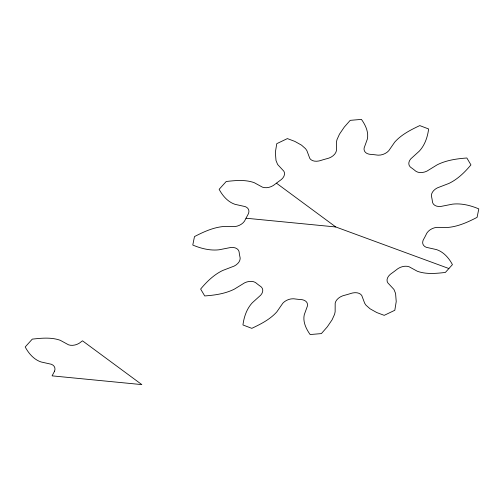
<?xml version="1.0" encoding="UTF-8"?>
<svg xmlns="http://www.w3.org/2000/svg" width="504" height="504" viewBox="0 0 504 504"><rect width="100%" height="100%" fill="white"/><g stroke="black" fill="none" stroke-linecap="round" stroke-linejoin="round"><path stroke-width="0.76" d="M246.028 218.219L244.516 221.13A10.042 6.76 -21.3 0 1 234.795 226.579L223.379 226.523C213.116 227.493 203.54 231.903 194.481 236.584L192.78 245.057C201.014 248.504 210.067 250.822 219.038 249.795L230.895 247.464A10.042 6.76 -21.3 0 1 238.915 251.181L239.135 252.126A101.934 68.601 -21.3 0 0 240.049 257.349L240.169 258.325A10.042 6.76 -21.3 0 1 234.165 266.087L222.667 270.497C213.904 274.693 206.791 281.667 200.636 289.057L204.719 295.942C214.83 295.212 225.2 293.731 234.354 289.145L244.648 282.82A10.042 6.76 -21.3 0 1 255.257 282.404L256.127 283.009A101.934 68.601 -21.3 0 0 260.644 286.455L261.437 287.116A10.042 6.76 -21.3 0 1 260.763 295.117L252.271 302.81C246.689 308.813 243.986 316.966 242.947 324.973L251.805 328.343C260.826 324.078 270.125 319.397 276.847 311.837L282.82 303.213A10.042 6.76 -21.3 0 1 293.177 298.771L294.468 298.872A101.928 68.601 -21.3 0 0 301.379 299.615L302.627 299.792A10.042 6.76 -21.3 0 1 307.471 305.884L304.246 314.805C302.715 321.854 306.13 328.936 310.143 334.549L321.369 333.598L327.304 326.838L332.111 319.763L334.587 314.294L335.135 311.787L335.185 303.175A10.042 6.76 -21.3 0 1 342.518 295.898L343.879 295.47A101.934 68.601 -21.3 0 0 351.332 293.315L352.706 292.956A10.042 6.76 -21.3 0 1 361.765 295.502L364.682 303.257L366.011 305.222L370.075 308.807L376.778 312.556L384.206 315.346L394.815 310.269L396.226 301.568L395.577 293.429L393.952 289.454L387.708 282.719A10.042 6.76 -21.3 0 1 390.052 274.56L391.123 273.71A101.934 68.601 -21.3 0 0 397.12 269.237L398.248 268.443A10.042 6.76 -21.3 0 1 409.097 266.761L417.369 271.272C426.302 274.485 436.105 273.477 445.353 272.45L452.435 264.613C448.976 258.13 443.728 251.994 436.571 249.612L426.327 247.325A10.042 6.76 -21.3 0 1 423.051 240.465L423.543 239.431A101.928 68.601 -21.3 0 0 426.472 233.837L427.058 232.81A10.042 6.76 -21.3 0 1 436.785 227.361L448.201 227.417C458.457 226.447 468.04 222.037 477.093 217.356L478.8 208.883C470.56 205.437 461.513 203.118 452.535 204.145L440.679 206.476A10.042 6.76 -21.3 0 1 432.665 202.759L432.445 201.814A101.934 68.601 -21.3 0 0 431.531 196.591L431.411 195.615A10.042 6.76 -21.3 0 1 437.415 187.853L448.906 183.443C457.676 179.248 464.789 172.273 470.944 164.884L466.861 157.998C456.75 158.728 446.38 160.209 437.226 164.795L426.932 171.121A10.042 6.76 -21.3 0 1 416.323 171.536L415.454 170.932A101.934 68.601 -21.3 0 0 410.936 167.486L410.143 166.824A10.042 6.76 -21.3 0 1 410.817 158.823L419.309 151.131C424.885 145.127 427.594 136.975 428.633 128.967L419.769 125.597C410.747 129.862 401.455 134.543 394.733 142.103L388.76 150.727A10.042 6.76 -21.3 0 1 378.397 155.169L377.112 155.068A101.928 68.601 -21.3 0 0 370.201 154.325L368.953 154.148A10.042 6.76 -21.3 0 1 364.109 148.056L367.328 139.136C368.859 132.086 365.45 125.005 361.437 119.391L350.211 120.349L344.27 127.103L339.463 134.177L336.987 139.646L336.445 142.153L336.395 150.765A10.042 6.76 -21.3 0 1 329.062 158.042L327.695 158.47A101.934 68.601 -21.3 0 0 320.248 160.625L318.875 160.984A10.042 6.76 -21.3 0 1 309.815 158.439L306.898 150.683L305.569 148.718L301.505 145.133L294.802 141.385L287.375 138.594L276.765 143.672L275.348 152.372L276.003 160.511L277.628 164.487L283.865 171.221A10.042 6.76 -21.3 0 1 281.522 179.38L273.326 185.497A10.042 6.76 -21.3 0 1 262.483 187.179L254.211 182.668C245.278 179.456 235.469 180.47 226.227 181.49L219.139 189.328C222.604 195.81 227.852 201.947 235.009 204.328L245.253 206.615A10.042 6.76 -21.3 0 1 248.529 213.476L246.028 218.219L335.79 226.97L448.894 268.531M276.431 183.166L335.79 226.97M54.59 371.114L52.088 375.858L141.845 384.609L82.492 340.811L79.386 343.142A10.042 6.76 -21.3 0 1 68.544 344.818L60.266 340.307C51.339 337.1 41.53 338.108 32.281 339.129L25.2 346.966C28.659 353.449 33.907 359.585 41.07 361.966L51.314 364.253A10.042 6.76 -21.3 0 1 54.59 371.114"/></g></svg>
